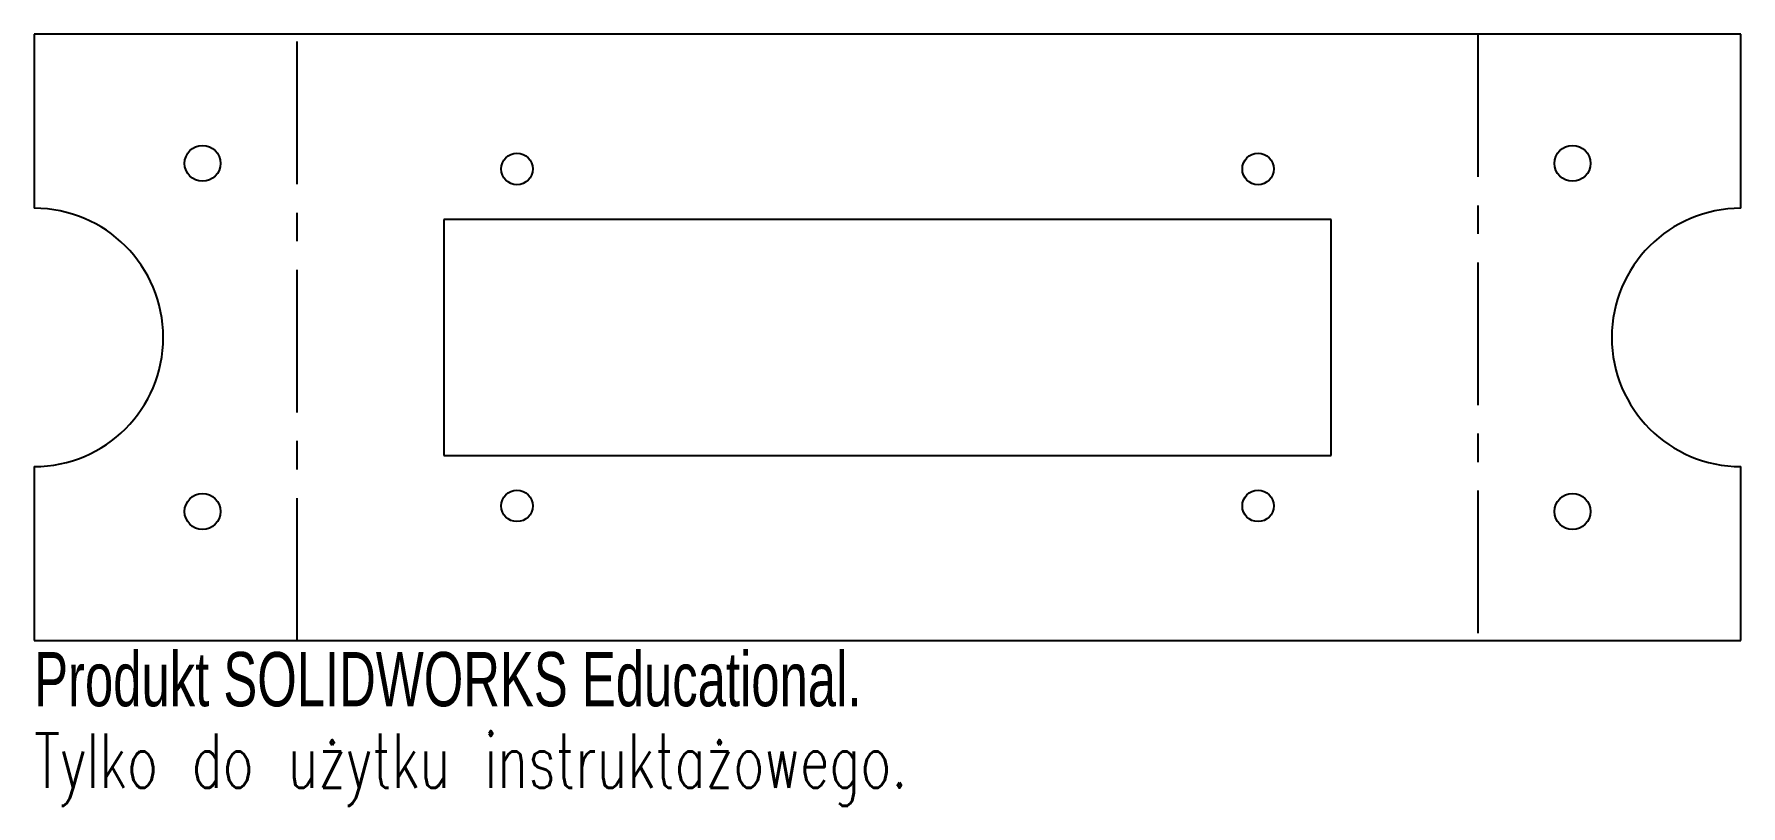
# Model space of a CAD drawing. Header units: millimetres. Extents: x -78 to 74, y -41 to 28.
import ezdxf

# ---------------------------------------------------------------- set-up
doc = ezdxf.new("R2010")
doc.units = ezdxf.units.MM
doc.linetypes.add('CENTERX2', pattern=[20.32, 12.7, -2.54, 2.54, -2.54])
doc.styles.add('SLDTEXTSTYLE0', font='TXT', dxfattribs={"width": 0.7})
doc.styles.add('SLDTEXTSTYLE1', font='TXT', dxfattribs={"width": 0.7, "bigfont": 'bigfont'})

msp = doc.modelspace()

# ---------------------------------------------------------------- linework, layer by layer
at = {"color": 7, "linetype": 'Continuous', "lineweight": 25}
for p, q in [((-77.53, 27.93), (-77.53, 12.43)), ((74.47, 27.93), (-77.53, 27.93)), ((74.47, 12.43), (74.47, 27.93)), ((-41.03, 11.43), (-41.03, -9.57)), ((37.97, 11.43), (-41.03, 11.43)), ((37.97, -9.57), (37.97, 11.43)), ((-77.53, -10.57), (-77.53, -26.07)), ((-41.03, -9.57), (37.97, -9.57)), ((74.47, -26.07), (74.47, -10.57)), ((-77.53, -26.07), (74.47, -26.07))]:
    msp.add_line(p, q, dxfattribs=at)
at = {"color": 7, "linetype": 'CENTERX2'}
for p, q in [((-54.1, -26.07), (-54.1, 27.93)), ((51.04, 27.93), (51.04, -26.07))]:
    msp.add_line(p, q, dxfattribs=at)
at = {"color": 7, "linetype": 'Continuous', "lineweight": 25}
for centre, radius in [((-62.53, 16.43), 1.6), ((-34.53, 15.93), 1.4), ((31.47, 15.93), 1.4), ((59.47, 16.43), 1.6), ((-62.53, -14.57), 1.6), ((-34.53, -14.07), 1.4), ((31.47, -14.07), 1.4), ((59.47, -14.57), 1.6)]:
    msp.add_circle(centre, radius, dxfattribs=at)
for centre, start, end in [((-77.53, 0.93), 270, 90), ((74.47, 0.93), 90, 270)]:
    msp.add_arc(centre, 11.5, start, end, dxfattribs=at)

# ---------------------------------------------------------------- texts
at = {"color": 7, "linetype": 'Continuous', "char_height": 4.8336, "attachment_point": 1}
for s, insert, style in [('Produkt SOLIDWORKS Educational.', (-77.53, -27.08), 'SLDTEXTSTYLE0'), ('Tylko do użytku instruktażowego.', (-77.53, -34.34), 'SLDTEXTSTYLE1')]:
    msp.add_mtext(s, dxfattribs=dict(at, insert=insert, style=style))

doc.saveas('drawing.dxf')
